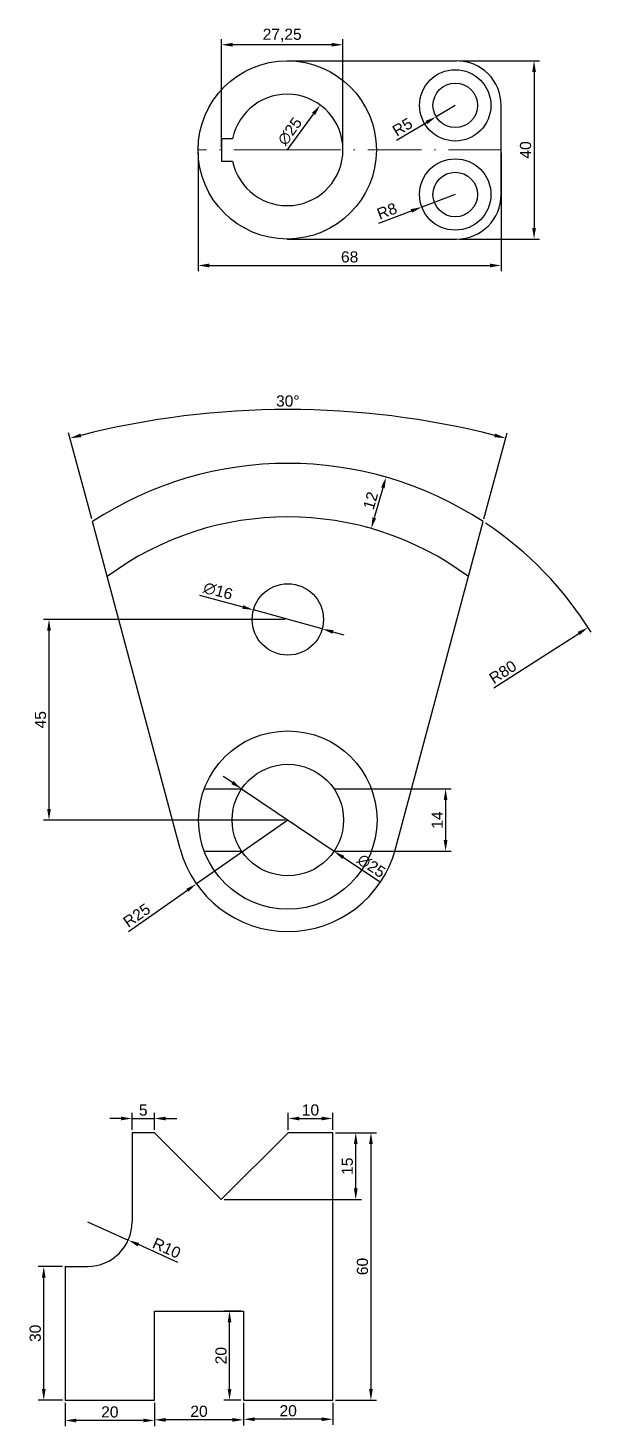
# Model space of a CAD drawing. Header units: millimetres. Extents: x 2433 to 2942, y 547 to 3299.
# Drawn here: x 2746.5 to 2872.8, y 1971.5 to 2285.1 of the extents above; entities that cross this region are included whole.
import ezdxf

# ---------------------------------------------------------------- set-up
doc = ezdxf.new("R2010")
doc.units = ezdxf.units.MM
doc.linetypes.add('ACAD_ISO10W100', pattern=[18, 12, -3, 0, -3])
doc.layers.get('0').update_dxf_attribs({"lineweight": 25})
doc.layers.add('eksen çizgisi', color=1, linetype='ACAD_ISO10W100', lineweight=15)
doc.layers.add('ölçülendirme', color=2, linetype='Continuous', lineweight=15)
doc.styles.get("Standard").update_dxf_attribs({"font": 'arial.ttf'})
doc.dimstyles.new('ISO-25', dxfattribs={"dimtxt": 2.5, "dimasz": 2.5, "dimexe": 1.25, "dimexo": 0.625, "dimtad": 1, "dimtxsty": 'Standard', "dimcen": 2.5, "dimadec": 0, "dimazin": 0, "dimtfac": 1, "dimtmove": 0, "dimatfit": 3, "dimfxl": 1, "dimarcsym": 0})

# ---------------------------------------------------------------- blocks, each defined once
blk = doc.blocks.new('*D418')
at = {"layer": 'Defpoints', "color": 0, "transparency": 16777216}
for p in [(2821.27, 2198.83), (2761, 2174.39), (2848.64, 2174.39), (2780.67, 2100.99), (2828.97, 2100.99)]:
    blk.add_point(p, dxfattribs=at)
at = {"layer": 'ölçülendirme', "color": 0, "lineweight": -2, "transparency": 16777216}
for p, q in [((2760.84, 2175), (2755.66, 2194.33)), ((2848.8, 2175), (2853.98, 2194.33))]:
    blk.add_line(p, q, dxfattribs=at)
blk.add_arc((2804.82, 2010.87), 188.68, 75.7592, 104.2408, dxfattribs=at)
at = {"layer": 'ölçülendirme', "color": 0, "transparency": 16777216}
for points in [[(2758.51, 2193.35), (2758.3, 2194.16), (2755.99, 2193.12)], [(2851.34, 2194.16), (2851.13, 2193.35), (2853.66, 2193.12)]]:
    blk.add_solid(points, dxfattribs=at)
at = {"layer": 'ölçülendirme', "color": 0, "transparency": 16777216, "insert": (2804.82, 2201.45), "char_height": 2.5, "attachment_point": 5}
blk.add_mtext('30°', dxfattribs=at)
blk = doc.blocks.new('*D419')
at = {"layer": 'Defpoints', "color": 0, "transparency": 16777216}
for p in [(2826.83, 2184.37), (2823.53, 2172.84), (2823.53, 2172.84)]:
    blk.add_point(p, dxfattribs=at)
at = {"layer": 'ölçülendirme', "color": 0, "lineweight": -2, "transparency": 16777216}
for p, q in [((2826.23, 2184.55), (2825.63, 2184.72)), ((2826.14, 2181.97), (2824.21, 2175.24)), ((2822.93, 2173.01), (2822.32, 2173.18))]:
    blk.add_line(p, q, dxfattribs=at)
at = {"layer": 'ölçülendirme', "color": 0, "transparency": 16777216}
for points in [[(2825.74, 2182.08), (2826.54, 2181.86), (2826.83, 2184.37)], [(2823.81, 2175.35), (2824.61, 2175.13), (2823.53, 2172.84)]]:
    blk.add_solid(points, dxfattribs=at)
at = {"layer": 'ölçülendirme', "color": 0, "transparency": 16777216, "insert": (2823.37, 2179.12), "char_height": 2.5, "attachment_point": 5, "rotation": 74.0329}
blk.add_mtext('12', dxfattribs=at)
blk = doc.blocks.new('*D420')
at = {"layer": 'Defpoints', "color": 0, "transparency": 16777216}
for p in [(2872.15, 2150.67), (2804.82, 2107.46)]:
    blk.add_point(p, dxfattribs=at)
at = {"layer": 'ölçülendirme', "color": 0, "lineweight": -2, "transparency": 16777216}
blk.add_line((2851.02, 2137.1), (2870.05, 2149.31), dxfattribs=at)
blk.add_arc((2804.82, 2107.46), 80, 31.7927, 56.3424, dxfattribs=at)
at = {"layer": 'ölçülendirme', "color": 0, "transparency": 16777216}
blk.add_solid([(2869.82, 2149.67), (2870.27, 2148.96), (2872.15, 2150.67)], dxfattribs=at)
at = {"layer": 'ölçülendirme', "color": 0, "transparency": 16777216, "insert": (2853.03, 2140.65), "char_height": 2.5, "attachment_point": 5, "rotation": 32.6879}
blk.add_mtext('R80', dxfattribs=at)
blk = doc.blocks.new('*D421')
at = {"layer": 'Defpoints', "color": 0, "transparency": 16777216}
for p in [(2797.11, 2154.59), (2812.53, 2150.33)]:
    blk.add_point(p, dxfattribs=at)
at = {"layer": 'ölçülendirme', "color": 0, "lineweight": -2, "transparency": 16777216}
for p, q in [((2785.02, 2157.94), (2794.7, 2155.26)), ((2812.53, 2150.33), (2797.11, 2154.59)), ((2814.94, 2149.66), (2817.35, 2148.99))]:
    blk.add_line(p, q, dxfattribs=at)
at = {"layer": 'ölçülendirme', "color": 0, "transparency": 16777216}
for points in [[(2794.81, 2155.66), (2794.59, 2154.86), (2797.11, 2154.59)], [(2815.05, 2150.06), (2814.83, 2149.26), (2812.53, 2150.33)]]:
    blk.add_solid(points, dxfattribs=at)
at = {"layer": 'ölçülendirme', "color": 0, "transparency": 16777216, "insert": (2789.18, 2158.83), "char_height": 2.5, "attachment_point": 5, "rotation": 344.5313}
blk.add_mtext('∅16', dxfattribs=at)
blk = doc.blocks.new('*D422')
at = {"layer": 'Defpoints', "color": 0, "transparency": 16777216}
for p in [(2804.82, 2152.46), (2751.26, 2107.46), (2804.82, 2107.46)]:
    blk.add_point(p, dxfattribs=at)
at = {"layer": 'ölçülendirme', "color": 0, "lineweight": -2, "transparency": 16777216}
for p, q in [((2804.2, 2152.46), (2750.01, 2152.46)), ((2751.26, 2149.96), (2751.26, 2109.96)), ((2804.2, 2107.46), (2750.01, 2107.46))]:
    blk.add_line(p, q, dxfattribs=at)
at = {"layer": 'ölçülendirme', "color": 0, "transparency": 16777216}
for points in [[(2750.84, 2149.96), (2751.67, 2149.96), (2751.26, 2152.46)], [(2750.84, 2109.96), (2751.67, 2109.96), (2751.26, 2107.46)]]:
    blk.add_solid(points, dxfattribs=at)
at = {"layer": 'ölçülendirme', "color": 0, "transparency": 16777216, "insert": (2749.36, 2129.96), "char_height": 2.5, "attachment_point": 5, "rotation": 90}
blk.add_mtext('45', dxfattribs=at)
blk = doc.blocks.new('*D423')
at = {"layer": 'Defpoints', "color": 0, "transparency": 16777216}
for p in [(2819.37, 2114.46), (2819.37, 2100.46), (2840.2, 2100.46)]:
    blk.add_point(p, dxfattribs=at)
at = {"layer": 'ölçülendirme', "color": 0, "lineweight": -2, "transparency": 16777216}
for p, q in [((2819.99, 2114.46), (2841.45, 2114.46)), ((2840.2, 2111.96), (2840.2, 2102.96)), ((2819.99, 2100.46), (2841.45, 2100.46))]:
    blk.add_line(p, q, dxfattribs=at)
at = {"layer": 'ölçülendirme', "color": 0, "transparency": 16777216}
for points in [[(2839.79, 2111.96), (2840.62, 2111.96), (2840.2, 2114.46)], [(2839.79, 2102.96), (2840.62, 2102.96), (2840.2, 2100.46)]]:
    blk.add_solid(points, dxfattribs=at)
at = {"layer": 'ölçülendirme', "color": 0, "transparency": 16777216, "insert": (2838.32, 2107.46), "char_height": 2.5, "attachment_point": 5, "rotation": 90}
blk.add_mtext('14', dxfattribs=at)
blk = doc.blocks.new('*D424')
at = {"layer": 'Defpoints', "color": 0, "transparency": 16777216}
for p in [(2794.46, 2114.46), (2815.18, 2100.46)]:
    blk.add_point(p, dxfattribs=at)
at = {"layer": 'ölçülendirme', "color": 0, "lineweight": -2, "transparency": 16777216}
for p, q in [((2792.39, 2115.86), (2790.32, 2117.26)), ((2794.46, 2114.46), (2815.18, 2100.46)), ((2825.59, 2093.42), (2817.25, 2099.06))]:
    blk.add_line(p, q, dxfattribs=at)
at = {"layer": 'ölçülendirme', "color": 0, "transparency": 16777216}
for points in [[(2792.63, 2116.21), (2792.16, 2115.51), (2794.46, 2114.46)], [(2817.48, 2099.41), (2817.01, 2098.71), (2815.18, 2100.46)]]:
    blk.add_solid(points, dxfattribs=at)
at = {"layer": 'ölçülendirme', "color": 0, "transparency": 16777216, "insert": (2823.56, 2097.17), "char_height": 2.5, "attachment_point": 5, "rotation": 325.9442}
blk.add_mtext('∅25', dxfattribs=at)
blk = doc.blocks.new('*D425')
at = {"layer": 'Defpoints', "color": 0, "transparency": 16777216}
for p in [(2804.82, 2107.46), (2784.33, 2093.13)]:
    blk.add_point(p, dxfattribs=at)
at = {"layer": 'ölçülendirme', "color": 0, "lineweight": -2, "transparency": 16777216}
for p, q in [((2804.82, 2107.46), (2784.33, 2093.13)), ((2769.06, 2082.45), (2782.29, 2091.7))]:
    blk.add_line(p, q, dxfattribs=at)
at = {"layer": 'ölçülendirme', "color": 0, "transparency": 16777216}
blk.add_solid([(2782.05, 2092.04), (2782.52, 2091.36), (2784.33, 2093.13)], dxfattribs=at)
at = {"layer": 'ölçülendirme', "color": 0, "transparency": 16777216, "insert": (2770.94, 2086.08), "char_height": 2.5, "attachment_point": 5, "rotation": 34.9691}
blk.add_mtext('R25', dxfattribs=at)
blk = doc.blocks.new('*D490')
at = {"layer": 'Defpoints', "color": 0, "transparency": 16777216}
for p in [(2774.9, 2040.51), (2769.9, 2037.31), (2774.9, 2037.31)]:
    blk.add_point(p, dxfattribs=at)
at = {"layer": 'ölçülendirme', "color": 0, "lineweight": -2, "transparency": 16777216}
for p, q in [((2769.9, 2037.94), (2769.9, 2041.76)), ((2774.9, 2037.94), (2774.9, 2041.76)), ((2767.4, 2040.51), (2764.9, 2040.51)), ((2769.9, 2040.51), (2774.9, 2040.51)), ((2777.4, 2040.51), (2779.9, 2040.51))]:
    blk.add_line(p, q, dxfattribs=at)
at = {"layer": 'ölçülendirme', "color": 0, "transparency": 16777216}
for points in [[(2767.4, 2040.92), (2767.4, 2040.09), (2769.9, 2040.51)], [(2777.4, 2040.92), (2777.4, 2040.09), (2774.9, 2040.51)]]:
    blk.add_solid(points, dxfattribs=at)
at = {"layer": 'ölçülendirme', "color": 0, "transparency": 16777216, "insert": (2772.4, 2042.4), "char_height": 2.5, "attachment_point": 5}
blk.add_mtext('5', dxfattribs=at)
blk = doc.blocks.new('*D491')
at = {"layer": 'Defpoints', "color": 0, "transparency": 16777216}
for p in [(2814.9, 2040.51), (2804.9, 2037.31), (2814.9, 2037.31)]:
    blk.add_point(p, dxfattribs=at)
at = {"layer": 'ölçülendirme', "color": 0, "lineweight": -2, "transparency": 16777216}
for p, q in [((2804.9, 2037.94), (2804.9, 2041.76)), ((2814.9, 2037.94), (2814.9, 2041.76)), ((2807.4, 2040.51), (2812.4, 2040.51))]:
    blk.add_line(p, q, dxfattribs=at)
at = {"layer": 'ölçülendirme', "color": 0, "transparency": 16777216}
for points in [[(2807.4, 2040.92), (2807.4, 2040.09), (2804.9, 2040.51)], [(2812.4, 2040.92), (2812.4, 2040.09), (2814.9, 2040.51)]]:
    blk.add_solid(points, dxfattribs=at)
at = {"layer": 'ölçülendirme', "color": 0, "transparency": 16777216, "insert": (2809.9, 2042.41), "char_height": 2.5, "attachment_point": 5}
blk.add_mtext('10', dxfattribs=at)
blk = doc.blocks.new('*D492')
at = {"layer": 'Defpoints', "color": 0, "transparency": 16777216}
for p in [(2814.9, 2037.31), (2820.06, 2037.31), (2789.9, 2022.31)]:
    blk.add_point(p, dxfattribs=at)
at = {"layer": 'ölçülendirme', "color": 0, "lineweight": -2, "transparency": 16777216}
for p, q in [((2815.53, 2037.31), (2821.31, 2037.31)), ((2820.06, 2024.81), (2820.06, 2034.81)), ((2790.53, 2022.31), (2821.31, 2022.31))]:
    blk.add_line(p, q, dxfattribs=at)
at = {"layer": 'ölçülendirme', "color": 0, "transparency": 16777216}
for points in [[(2819.64, 2034.81), (2820.47, 2034.81), (2820.06, 2037.31)], [(2819.64, 2024.81), (2820.47, 2024.81), (2820.06, 2022.31)]]:
    blk.add_solid(points, dxfattribs=at)
at = {"layer": 'ölçülendirme', "color": 0, "transparency": 16777216, "insert": (2818.16, 2029.81), "char_height": 2.5, "attachment_point": 5, "rotation": 90}
blk.add_mtext('15', dxfattribs=at)
blk = doc.blocks.new('*D493')
at = {"layer": 'Defpoints', "color": 0, "transparency": 16777216}
for p in [(2814.9, 2037.31), (2814.9, 1977.31), (2823.46, 1977.31)]:
    blk.add_point(p, dxfattribs=at)
at = {"layer": 'ölçülendirme', "color": 0, "lineweight": -2, "transparency": 16777216}
for p, q in [((2815.53, 2037.31), (2824.71, 2037.31)), ((2823.46, 2034.81), (2823.46, 1979.81)), ((2815.53, 1977.31), (2824.71, 1977.31))]:
    blk.add_line(p, q, dxfattribs=at)
at = {"layer": 'ölçülendirme', "color": 0, "transparency": 16777216}
for points in [[(2823.04, 2034.81), (2823.88, 2034.81), (2823.46, 2037.31)], [(2823.04, 1979.81), (2823.88, 1979.81), (2823.46, 1977.31)]]:
    blk.add_solid(points, dxfattribs=at)
at = {"layer": 'ölçülendirme', "color": 0, "transparency": 16777216, "insert": (2821.56, 2007.31), "char_height": 2.5, "attachment_point": 5, "rotation": 90}
blk.add_mtext('60', dxfattribs=at)
blk = doc.blocks.new('*D494')
at = {"layer": 'Defpoints', "color": 0, "transparency": 16777216}
for p in [(2794.9, 1977.31), (2814.9, 1977.31), (2794.9, 1973.04)]:
    blk.add_point(p, dxfattribs=at)
at = {"layer": 'ölçülendirme', "color": 0, "lineweight": -2, "transparency": 16777216}
for p, q in [((2794.9, 1976.69), (2794.9, 1971.79)), ((2814.9, 1976.69), (2814.9, 1971.79)), ((2812.4, 1973.04), (2797.4, 1973.04))]:
    blk.add_line(p, q, dxfattribs=at)
at = {"layer": 'ölçülendirme', "color": 0, "transparency": 16777216}
for points in [[(2797.4, 1973.46), (2797.4, 1972.63), (2794.9, 1973.04)], [(2812.4, 1973.46), (2812.4, 1972.63), (2814.9, 1973.04)]]:
    blk.add_solid(points, dxfattribs=at)
at = {"layer": 'ölçülendirme', "color": 0, "transparency": 16777216, "insert": (2804.9, 1974.94), "char_height": 2.5, "attachment_point": 5}
blk.add_mtext('20', dxfattribs=at)
blk = doc.blocks.new('*D495')
at = {"layer": 'Defpoints', "color": 0, "transparency": 16777216}
for p in [(2791.74, 1997.31), (2794.9, 1997.31), (2794.9, 1977.31)]:
    blk.add_point(p, dxfattribs=at)
at = {"layer": 'ölçülendirme', "color": 0, "lineweight": -2, "transparency": 16777216}
for p, q in [((2794.28, 1997.31), (2790.49, 1997.31)), ((2791.74, 1979.81), (2791.74, 1994.81)), ((2794.28, 1977.31), (2790.49, 1977.31))]:
    blk.add_line(p, q, dxfattribs=at)
at = {"layer": 'ölçülendirme', "color": 0, "transparency": 16777216}
for points in [[(2791.33, 1994.81), (2792.16, 1994.81), (2791.74, 1997.31)], [(2791.33, 1979.81), (2792.16, 1979.81), (2791.74, 1977.31)]]:
    blk.add_solid(points, dxfattribs=at)
at = {"layer": 'ölçülendirme', "color": 0, "transparency": 16777216, "insert": (2789.84, 1987.31), "char_height": 2.5, "attachment_point": 5, "rotation": 90}
blk.add_mtext('20', dxfattribs=at)
blk = doc.blocks.new('*D496')
at = {"layer": 'Defpoints', "color": 0, "transparency": 16777216}
for p in [(2774.9, 1977.31), (2794.9, 1977.31), (2774.9, 1972.91)]:
    blk.add_point(p, dxfattribs=at)
at = {"layer": 'ölçülendirme', "color": 0, "lineweight": -2, "transparency": 16777216}
for p, q in [((2774.9, 1976.69), (2774.9, 1971.66)), ((2794.9, 1976.69), (2794.9, 1971.66)), ((2792.4, 1972.91), (2777.4, 1972.91))]:
    blk.add_line(p, q, dxfattribs=at)
at = {"layer": 'ölçülendirme', "color": 0, "transparency": 16777216}
for points in [[(2777.4, 1973.32), (2777.4, 1972.49), (2774.9, 1972.91)], [(2792.4, 1973.32), (2792.4, 1972.49), (2794.9, 1972.91)]]:
    blk.add_solid(points, dxfattribs=at)
at = {"layer": 'ölçülendirme', "color": 0, "transparency": 16777216, "insert": (2784.9, 1974.81), "char_height": 2.5, "attachment_point": 5}
blk.add_mtext('20', dxfattribs=at)
blk = doc.blocks.new('*D497')
at = {"layer": 'Defpoints', "color": 0, "transparency": 16777216}
for p in [(2754.9, 1977.31), (2774.9, 1977.31), (2754.9, 1972.77)]:
    blk.add_point(p, dxfattribs=at)
at = {"layer": 'ölçülendirme', "color": 0, "lineweight": -2, "transparency": 16777216}
for p, q in [((2754.9, 1976.69), (2754.9, 1971.52)), ((2774.9, 1976.69), (2774.9, 1971.52)), ((2772.4, 1972.77), (2757.4, 1972.77))]:
    blk.add_line(p, q, dxfattribs=at)
at = {"layer": 'ölçülendirme', "color": 0, "transparency": 16777216}
for points in [[(2757.4, 1973.19), (2757.4, 1972.35), (2754.9, 1972.77)], [(2772.4, 1973.19), (2772.4, 1972.35), (2774.9, 1972.77)]]:
    blk.add_solid(points, dxfattribs=at)
at = {"layer": 'ölçülendirme', "color": 0, "transparency": 16777216, "insert": (2764.9, 1974.67), "char_height": 2.5, "attachment_point": 5}
blk.add_mtext('20', dxfattribs=at)
blk = doc.blocks.new('*D498')
at = {"layer": 'Defpoints', "color": 0, "transparency": 16777216}
for p in [(2750.09, 2007.31), (2754.9, 2007.31), (2754.9, 1977.31)]:
    blk.add_point(p, dxfattribs=at)
at = {"layer": 'ölçülendirme', "color": 0, "lineweight": -2, "transparency": 16777216}
for p, q in [((2754.28, 2007.31), (2748.84, 2007.31)), ((2750.09, 1979.81), (2750.09, 2004.81)), ((2754.28, 1977.31), (2748.84, 1977.31))]:
    blk.add_line(p, q, dxfattribs=at)
at = {"layer": 'ölçülendirme', "color": 0, "transparency": 16777216}
for points in [[(2749.67, 2004.81), (2750.5, 2004.81), (2750.09, 2007.31)], [(2749.67, 1979.81), (2750.5, 1979.81), (2750.09, 1977.31)]]:
    blk.add_solid(points, dxfattribs=at)
at = {"layer": 'ölçülendirme', "color": 0, "transparency": 16777216, "insert": (2748.18, 1992.31), "char_height": 2.5, "attachment_point": 5, "rotation": 90}
blk.add_mtext('30', dxfattribs=at)
blk = doc.blocks.new('*D499')
at = {"layer": 'Defpoints', "color": 0, "transparency": 16777216}
for p in [(2759.9, 2017.31), (2769.03, 2013.23)]:
    blk.add_point(p, dxfattribs=at)
at = {"layer": 'ölçülendirme', "color": 0, "lineweight": -2, "transparency": 16777216}
for p, q in [((2759.9, 2017.31), (2769.03, 2013.23)), ((2780.18, 2008.24), (2771.31, 2012.21))]:
    blk.add_line(p, q, dxfattribs=at)
at = {"layer": 'ölçülendirme', "color": 0, "transparency": 16777216}
blk.add_solid([(2771.48, 2012.59), (2771.14, 2011.83), (2769.03, 2013.23)], dxfattribs=at)
at = {"layer": 'ölçülendirme', "color": 0, "transparency": 16777216, "insert": (2777.66, 2011.44), "char_height": 2.5, "attachment_point": 5, "rotation": 335.8788}
blk.add_mtext('R10', dxfattribs=at)
blk = doc.blocks.new('*D563')
at = {"layer": 'Defpoints', "color": 0, "transparency": 16777216}
for p in [(2842.36, 2267.78), (2838.07, 2265.22)]:
    blk.add_point(p, dxfattribs=at)
at = {"layer": 'ölçülendirme', "color": 0, "lineweight": -2, "transparency": 16777216}
for p, q in [((2842.36, 2267.78), (2838.07, 2265.22)), ((2829.22, 2259.94), (2835.92, 2263.94))]:
    blk.add_line(p, q, dxfattribs=at)
at = {"layer": 'ölçülendirme', "color": 0, "transparency": 16777216}
blk.add_solid([(2835.71, 2264.3), (2836.13, 2263.58), (2838.07, 2265.22)], dxfattribs=at)
at = {"layer": 'ölçülendirme', "color": 0, "transparency": 16777216, "insert": (2830.52, 2262.93), "char_height": 2.5, "attachment_point": 5, "rotation": 30.8128}
blk.add_mtext('R5', dxfattribs=at)
blk = doc.blocks.new('*D564')
at = {"layer": 'Defpoints', "color": 0, "transparency": 16777216}
for p in [(2842.36, 2247.78), (2834.87, 2244.97)]:
    blk.add_point(p, dxfattribs=at)
at = {"layer": 'ölçülendirme', "color": 0, "lineweight": -2, "transparency": 16777216}
for p, q in [((2842.36, 2247.78), (2834.87, 2244.97)), ((2825.24, 2241.36), (2832.53, 2244.09))]:
    blk.add_line(p, q, dxfattribs=at)
at = {"layer": 'ölçülendirme', "color": 0, "transparency": 16777216}
blk.add_solid([(2832.38, 2244.48), (2832.68, 2243.7), (2834.87, 2244.97)], dxfattribs=at)
at = {"layer": 'ölçülendirme', "color": 0, "transparency": 16777216, "insert": (2827.05, 2244.07), "char_height": 2.5, "attachment_point": 5, "rotation": 20.5564}
blk.add_mtext('R8', dxfattribs=at)
blk = doc.blocks.new('*D565')
at = {"layer": 'Defpoints', "color": 0, "transparency": 16777216}
for p in [(2784.68, 2257.78), (2852.68, 2257.78), (2852.68, 2231.86)]:
    blk.add_point(p, dxfattribs=at)
at = {"layer": 'ölçülendirme', "color": 0, "lineweight": -2, "transparency": 16777216}
for p, q in [((2784.68, 2257.15), (2784.68, 2230.61)), ((2852.68, 2257.15), (2852.68, 2230.61)), ((2787.18, 2231.86), (2850.18, 2231.86))]:
    blk.add_line(p, q, dxfattribs=at)
at = {"layer": 'ölçülendirme', "color": 0, "transparency": 16777216}
for points in [[(2787.18, 2232.28), (2787.18, 2231.45), (2784.68, 2231.86)], [(2850.18, 2232.28), (2850.18, 2231.45), (2852.68, 2231.86)]]:
    blk.add_solid(points, dxfattribs=at)
at = {"layer": 'ölçülendirme', "color": 0, "transparency": 16777216, "insert": (2818.68, 2233.77), "char_height": 2.5, "attachment_point": 5}
blk.add_mtext('68', dxfattribs=at)
blk = doc.blocks.new('*D566')
at = {"layer": 'Defpoints', "color": 0, "transparency": 16777216}
for p in [(2812.07, 2267.86), (2797.29, 2247.7)]:
    blk.add_point(p, dxfattribs=at)
at = {"layer": 'ölçülendirme', "color": 0, "lineweight": -2, "transparency": 16777216}
blk.add_line((2804.64, 2257.72), (2810.59, 2265.84), dxfattribs=at)
at = {"layer": 'ölçülendirme', "color": 0, "transparency": 16777216}
blk.add_solid([(2810.25, 2266.09), (2810.93, 2265.6), (2812.07, 2267.86)], dxfattribs=at)
at = {"layer": 'ölçülendirme', "color": 0, "transparency": 16777216, "insert": (2805.28, 2261.94), "char_height": 2.5, "attachment_point": 5, "rotation": 53.7534}
blk.add_mtext('∅25', dxfattribs=at)
blk = doc.blocks.new('*D567')
at = {"layer": 'Defpoints', "color": 0, "transparency": 16777216}
for p in [(2789.93, 2281.37), (2789.93, 2257.78), (2817.18, 2257.78)]:
    blk.add_point(p, dxfattribs=at)
at = {"layer": 'ölçülendirme', "color": 0, "lineweight": -2, "transparency": 16777216}
for p, q in [((2789.93, 2258.4), (2789.93, 2282.62)), ((2814.68, 2281.37), (2792.43, 2281.37)), ((2817.18, 2258.4), (2817.18, 2282.62))]:
    blk.add_line(p, q, dxfattribs=at)
at = {"layer": 'ölçülendirme', "color": 0, "transparency": 16777216}
for points in [[(2792.43, 2281.79), (2792.43, 2280.96), (2789.93, 2281.37)], [(2814.68, 2281.79), (2814.68, 2280.96), (2817.18, 2281.37)]]:
    blk.add_solid(points, dxfattribs=at)
at = {"layer": 'ölçülendirme', "color": 0, "transparency": 16777216, "insert": (2803.55, 2283.5), "char_height": 2.5, "attachment_point": 5}
blk.add_mtext('27,25', dxfattribs=at)
blk = doc.blocks.new('*D568')
at = {"layer": 'Defpoints', "color": 0, "transparency": 16777216}
for p in [(2842.68, 2277.78), (2842.68, 2237.78), (2860.04, 2237.78)]:
    blk.add_point(p, dxfattribs=at)
at = {"layer": 'ölçülendirme', "color": 0, "lineweight": -2, "transparency": 16777216}
for p, q in [((2843.3, 2277.78), (2861.29, 2277.78)), ((2860.04, 2275.28), (2860.04, 2240.28)), ((2843.3, 2237.78), (2861.29, 2237.78))]:
    blk.add_line(p, q, dxfattribs=at)
at = {"layer": 'ölçülendirme', "color": 0, "transparency": 16777216}
for points in [[(2859.62, 2275.28), (2860.46, 2275.28), (2860.04, 2277.78)], [(2859.62, 2240.28), (2860.46, 2240.28), (2860.04, 2237.78)]]:
    blk.add_solid(points, dxfattribs=at)
at = {"layer": 'ölçülendirme', "color": 0, "transparency": 16777216, "insert": (2858.14, 2257.78), "char_height": 2.5, "attachment_point": 5, "rotation": 90}
blk.add_mtext('40', dxfattribs=at)

msp = doc.modelspace()

# ---------------------------------------------------------------- linework, layer by layer
for p, q in [((2804.677, 2277.78), (2842.677, 2277.78)), ((2852.677, 2247.78), (2852.677, 2267.78)), ((2792.429, 2260.28), (2789.929, 2260.28)), ((2789.929, 2260.28), (2789.929, 2255.28)), ((2789.929, 2255.28), (2792.429, 2255.28)), ((2804.677, 2237.78), (2842.677, 2237.78)), ((2780.672, 2100.99), (2761.004, 2174.394)), ((2828.969, 2100.99), (2848.637, 2174.394)), ((2786.085, 2114.46), (2794.464, 2114.46)), ((2815.177, 2114.46), (2823.555, 2114.46)), ((2786.085, 2100.46), (2794.464, 2100.46)), ((2815.177, 2100.46), (2823.555, 2100.46)), ((2774.902, 2037.314), (2769.902, 2037.314)), ((2769.902, 2037.314), (2769.902, 2017.314)), ((2774.902, 2037.314), (2789.902, 2022.314)), ((2804.902, 2037.314), (2789.902, 2022.314)), ((2814.902, 2037.314), (2804.902, 2037.314)), ((2814.902, 1977.314), (2814.902, 2037.314)), ((2754.902, 2007.314), (2754.902, 1977.314)), ((2754.902, 2007.314), (2759.902, 2007.314)), ((2774.902, 1977.314), (2774.902, 1997.314)), ((2774.902, 1997.314), (2794.902, 1997.314)), ((2794.902, 1997.314), (2794.902, 1977.314)), ((2754.902, 1977.314), (2774.902, 1977.314)), ((2794.902, 1977.314), (2814.902, 1977.314))]:
    msp.add_line(p, q)
for centre, radius in [((2804.677, 2257.78), 20), ((2842.36, 2267.78), 8), ((2842.36, 2267.78), 5), ((2842.36, 2247.78), 8), ((2842.36, 2247.78), 5), ((2804.82, 2152.46), 8), ((2804.82, 2107.46), 20), ((2804.82, 2107.46), 12.5)]:
    msp.add_circle(centre, radius)
for centre, radius, start, end in [((2842.677, 2267.78), 10, 0, 90), ((2804.677, 2257.78), 12.5, 191.53696, 168.46304), ((2842.677, 2247.78), 10, 270, 0), ((2804.82, 2107.46), 80, 56.79004, 123.20996), ((2804.82, 2107.46), 68, 53.42942, 126.57058), ((2804.82, 2107.46), 25, 195, 345), ((2759.902, 2017.314), 10, 270, 0)]:
    msp.add_arc(centre, radius, start, end)
at = {"layer": 'eksen çizgisi'}
for q in [(2784.677, 2257.78), (2852.677, 2257.78)]:
    msp.add_line((2804.677, 2257.78), q, dxfattribs=at)

# ---------------------------------------------------------------- dimensions: what is measured, and where the dimension line sits
at = {"layer": 'ölçülendirme'}
for base, p1, p2, picture, middle in [((2789.929, 2281.373), (2817.177, 2257.78), (2789.929, 2257.78), '*D567', (2803.553, 2283.5)), ((2852.677, 2231.864), (2784.677, 2257.78), (2852.677, 2257.78), '*D565', (2818.677, 2233.766)), ((2774.902, 2040.505), (2769.902, 2037.314), (2774.902, 2037.314), '*D490', (2772.402, 2042.401)), ((2814.902, 2040.505), (2804.902, 2037.314), (2814.902, 2037.314), '*D491', (2809.902, 2042.406)), ((2754.902, 1972.771), (2774.902, 1977.314), (2754.902, 1977.314), '*D497', (2764.902, 1974.673)), ((2774.902, 1972.907), (2794.902, 1977.314), (2774.902, 1977.314), '*D496', (2784.902, 1974.809)), ((2794.902, 1973.043), (2814.902, 1977.314), (2794.902, 1977.314), '*D494', (2804.902, 1974.945))]:
    dim = msp.add_linear_dim(base=base, p1=p1, p2=p2, dimstyle='ISO-25', dxfattribs=at)
    dim.commit()
    dim.dimension.update_dxf_attribs({"geometry": picture, "text_midpoint": middle})
for base, p1, p2, picture, middle in [((2860.041, 2237.78), (2842.677, 2277.78), (2842.677, 2237.78), '*D568', (2858.14, 2257.78)), ((2751.257, 2107.46), (2804.82, 2152.46), (2804.82, 2107.46), '*D422', (2749.361, 2129.96)), ((2840.202, 2100.46), (2819.366, 2114.46), (2819.366, 2100.46), '*D423', (2838.322, 2107.46)), ((2820.057, 2037.314), (2789.902, 2022.314), (2814.902, 2037.314), '*D492', (2818.155, 2029.814)), ((2823.46, 1977.314), (2814.902, 2037.314), (2814.902, 1977.314), '*D493', (2821.558, 2007.314)), ((2750.086, 2007.314), (2754.902, 1977.314), (2754.902, 2007.314), '*D498', (2748.184, 1992.314)), ((2791.742, 1997.314), (2794.902, 1977.314), (2794.902, 1997.314), '*D495', (2789.84, 1987.314))]:
    dim = msp.add_linear_dim(base=base, p1=p1, p2=p2, angle=90, dimstyle='ISO-25', dxfattribs=at)
    dim.commit()
    dim.dimension.update_dxf_attribs({"geometry": picture, "text_midpoint": middle})
dim = msp.add_diameter_dim_2p(p1=(2797.286, 2247.699), p2=(2812.068, 2267.861), dimstyle='ISO-25', dxfattribs=at)
dim.commit()
dim.dimension.update_dxf_attribs({"geometry": '*D566', "text_midpoint": (2806.873, 2260.776), "dimtype": 163})
for center, mpoint, picture, middle in [((2842.36, 2267.78), (2838.066, 2265.218), '*D563', (2830.524, 2262.928)), ((2842.36, 2247.78), (2834.87, 2244.971), '*D564', (2827.045, 2244.067)), ((2759.902, 2017.314), (2769.029, 2013.227), '*D499', (2777.662, 2011.445))]:
    dim = msp.add_radius_dim(center=center, mpoint=mpoint, dimstyle='ISO-25', dxfattribs=at)
    dim.commit()
    dim.dimension.update_dxf_attribs({"geometry": picture, "text_midpoint": middle})
dim = msp.add_angular_dim_2l(base=(2821.265, 2198.833), line1=((2828.969, 2100.99), (2848.637, 2174.394)), line2=((2780.672, 2100.99), (2761.004, 2174.394)), dimstyle='ISO-25', dxfattribs=at)
dim.commit()
dim.dimension.update_dxf_attribs({"geometry": '*D418', "text_midpoint": (2804.82, 2201.454)})
dim = msp.add_aligned_dim(p1=(2826.827, 2184.374), p2=(2823.526, 2172.837), distance=0, dimstyle='ISO-25', dxfattribs=at)
dim.commit()
dim.dimension.update_dxf_attribs({"geometry": '*D419', "text_midpoint": (2823.369, 2179.122)})
for mpoint, picture, middle in [((2872.15, 2150.665), '*D420', (2854.054, 2139.053)), ((2784.334, 2093.132), '*D425', (2772.025, 2084.523))]:
    dim = msp.add_radius_dim(center=(2804.82, 2107.46), mpoint=mpoint, dimstyle='ISO-25', dxfattribs=at)
    dim.commit()
    dim.dimension.update_dxf_attribs({"geometry": picture, "text_midpoint": middle, "dimtype": 164})
for p1, p2, picture, middle in [((2812.531, 2150.326), (2797.11, 2154.594), '*D421', (2789.179, 2158.834)), ((2794.464, 2114.46), (2815.177, 2100.46), '*D424', (2823.559, 2097.174))]:
    dim = msp.add_diameter_dim_2p(p1=p1, p2=p2, dimstyle='ISO-25', dxfattribs=at)
    dim.commit()
    dim.dimension.update_dxf_attribs({"geometry": picture, "text_midpoint": middle})

doc.saveas('drawing.dxf')
